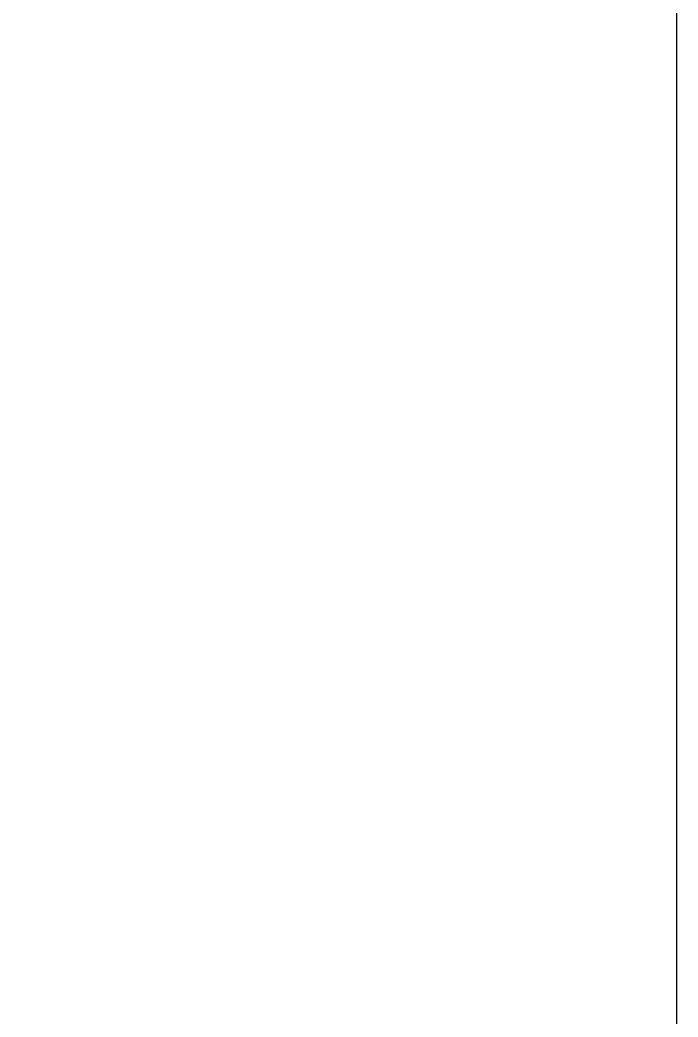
# Model space of a CAD drawing. Header units: inches. Extents: x -24 to 76, y -57 to 19.
# Drawn here: x -3.402 to -3.056, y 11.132 to 11.657 of the extents above; entities that cross this region are included whole.
import ezdxf

# ---------------------------------------------------------------- set-up
doc = ezdxf.new("R2010")
doc.units = ezdxf.units.IN
doc.header["$MEASUREMENT"] = 0
doc.layers.add('G-ANNO-TTLB', color=7, linetype='Continuous', lineweight=0)
doc.layers.add('TYVEK', color=7, linetype='Continuous', lineweight=0)

msp = doc.modelspace()

# ---------------------------------------------------------------- hatches: boundary and pattern name
at = {"layer": 'G-ANNO-TTLB', "true_color": 0xff00ff, "transparency": 33554687}
h = msp.add_hatch(color=6, dxfattribs=at)
edge = h.paths.add_edge_path()
edge.add_spline(control_points=[(19.91565, -15.06516), (19.91565, -15.06516), (-20.7721, -15.06516), (-20.7721, -15.06516), (-20.7721, -15.06516), (-20.7721, 19.05984), (-20.7721, 19.05984), (-20.7721, 19.05984), (19.91565, 19.05984), (19.91565, 19.05984), (19.91565, 19.05984), (19.91565, -15.06516), (19.91565, -15.06516)], knot_values=[0, 0, 0, 0, 1, 1, 1, 2, 2, 2, 3, 3, 3, 4, 4, 4, 4], degree=3, periodic=0)
edge = h.paths.add_edge_path()
edge.add_spline(control_points=[(-20.6471, 18.93484), (-20.6471, 18.93484), (-20.6471, -14.94016), (-20.6471, -14.94016), (-20.6471, -14.94016), (19.79065, -14.94016), (19.79065, -14.94016), (19.79065, -14.94016), (19.79065, 18.93484), (19.79065, 18.93484), (19.79065, 18.93484), (-20.6471, 18.93484), (-20.6471, 18.93484)], knot_values=[0, 0, 0, 0, 1, 1, 1, 2, 2, 2, 3, 3, 3, 4, 4, 4, 4], degree=3, periodic=0)
edge.add_line((-20.6471, 18.93484), (-20.6471, 18.93484))

# ---------------------------------------------------------------- linework, layer by layer
at = {"layer": 'G-ANNO-TTLB'}
for points in [[(19.91565, -15.06516), (19.91565, -15.06516), (-20.7721, -15.06516), (-20.7721, -15.06516), (-20.7721, -15.06516), (-20.7721, 19.05984), (-20.7721, 19.05984), (-20.7721, 19.05984), (19.91565, 19.05984), (19.91565, 19.05984), (19.91565, 19.05984), (19.91565, -15.06516), (19.91565, -15.06516)], [(-20.6471, 18.93484), (-20.6471, 18.93484), (-20.6471, -14.94016), (-20.6471, -14.94016), (-20.6471, -14.94016), (19.79065, -14.94016), (19.79065, -14.94016), (19.79065, -14.94016), (19.79065, 18.93484), (19.79065, 18.93484), (19.79065, 18.93484), (-20.6471, 18.93484), (-20.6471, 18.93484)]]:
    msp.add_open_spline(points, degree=3, knots=[0, 0, 0, 0, 1, 1, 1, 2, 2, 2, 3, 3, 3, 4, 4, 4, 4], dxfattribs=at)
at = {"layer": 'TYVEK', "color": 18, "lineweight": 25, "true_color": 0x000000}
msp.add_line((-3.05637, 9.95105), (-3.05637, 12.33214), dxfattribs=at)
at = {"layer": 'TYVEK', "color": 33, "lineweight": 25, "true_color": 0xcc9966}
for points in [[(-3.30699, 11.43126)], [(-3.17909, 11.35727)], [(-3.05701, 11.28665)]]:
    msp.add_lwpolyline(points, dxfattribs=at)

doc.saveas('drawing.dxf')
